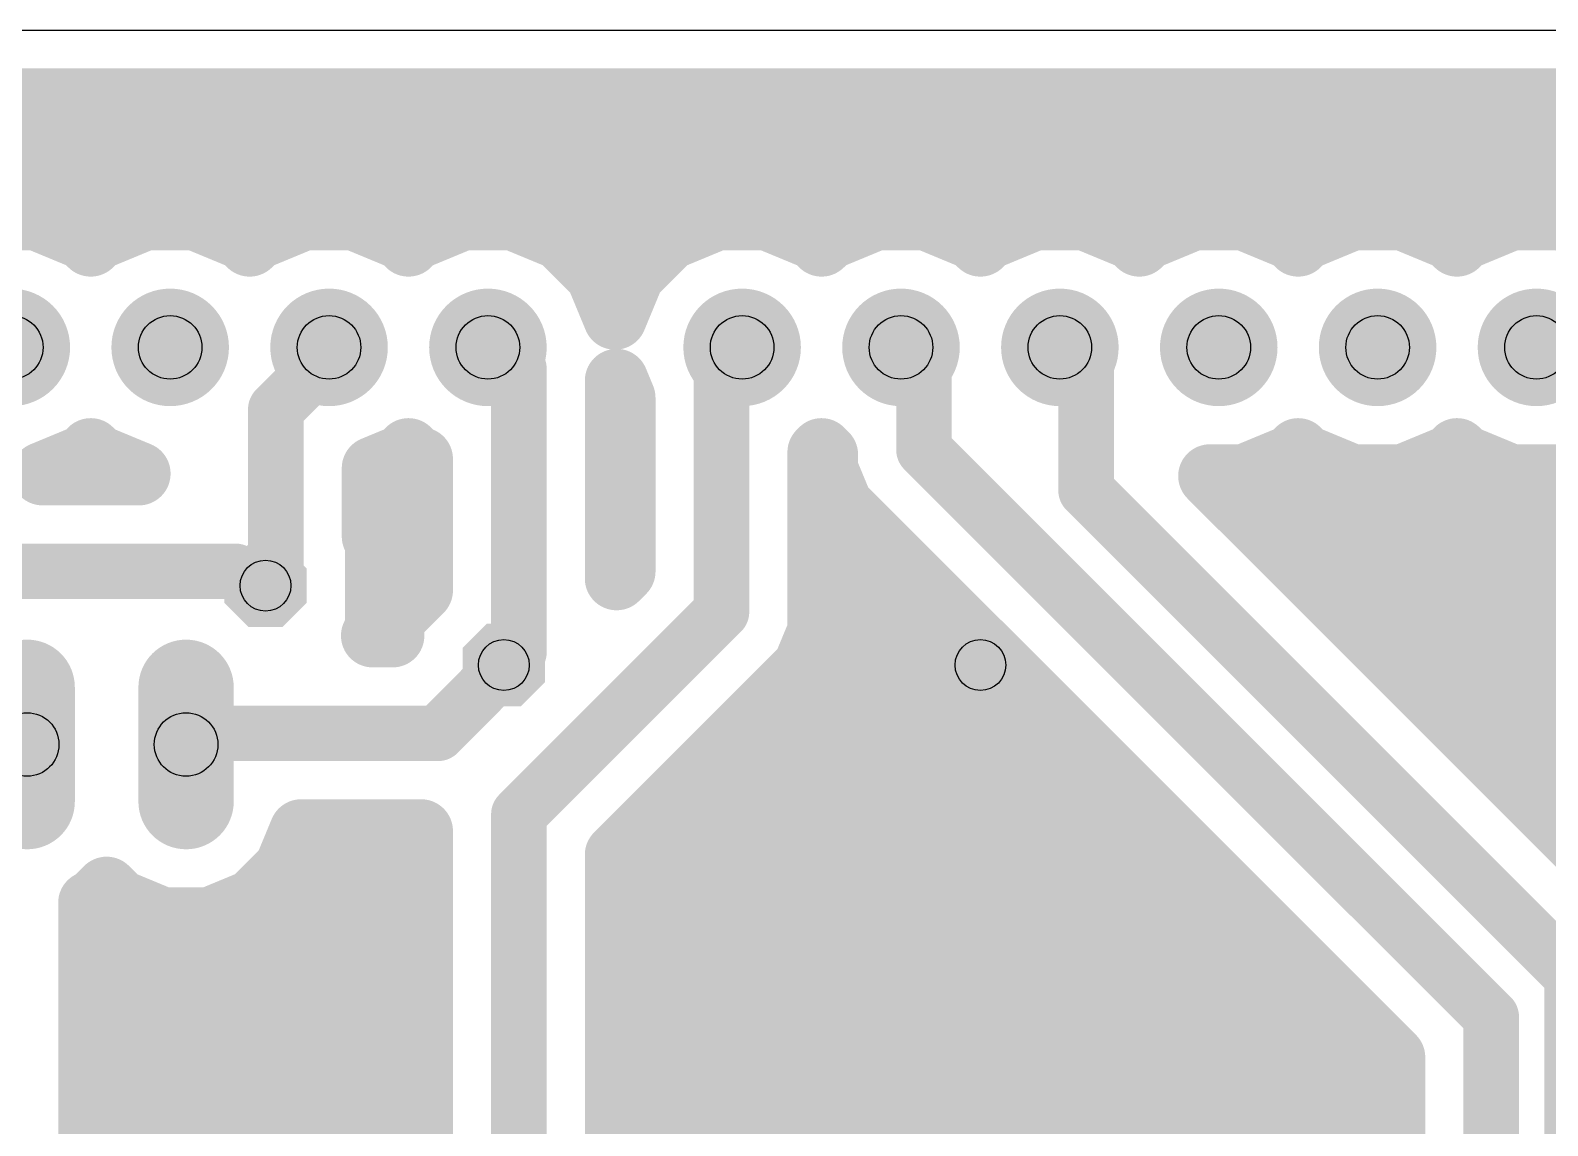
# Model space of a CAD drawing. Extents: x 0 to 108, y 0 to 85.
# Drawn here: x 36.88 to 61.14, y 67.56 to 85.08 of the extents above; entities that cross this region are included whole.
import ezdxf

# ---------------------------------------------------------------- set-up
doc = ezdxf.new("R2010")
doc.units = 0
for name, color, linetype in [('16', 174, 'CONTINUOUS'), ('17', 94, 'CONTINUOUS'), ('20', 178, 'CONTINUOUS'), ('44', 250, 'CONTINUOUS')]:
    doc.layers.add(name, color=color, linetype=linetype)

# ---------------------------------------------------------------- blocks, each defined once
blk = doc.blocks.new('ROUNDP')
at = {"const_width": 0.5}
blk.add_lwpolyline([(0, -0.25, 1), (0, 0.25, 1), (0, -0.25)], format="xyb", dxfattribs=at)
blk = doc.blocks.new('OCTAGONP')
at = {"const_width": 0.5}
blk.add_lwpolyline([(-0.25, -0.1036), (-0.25, 0.1036), (-0.1036, 0.25), (0.1036, 0.25), (0.25, 0.1036), (0.25, -0.1036), (0.1036, -0.25), (-0.1036, -0.25), (-0.25, -0.1036), (-0.25, 0.1036)], dxfattribs=at)
blk = doc.blocks.new('LONGP120')
at = {"const_width": 1}
blk.add_lwpolyline([(-0.6, 0), (0.6, 0)], dxfattribs=at)
at = {"const_width": 0.5}
for points in [[(-0.6, 0.25, 1), (-0.6, -0.25)], [(0.6, -0.25, 1), (0.6, 0.25)]]:
    blk.add_lwpolyline(points, format="xyb", dxfattribs=at)

msp = doc.modelspace()

# ---------------------------------------------------------------- linework, layer by layer
at = {"layer": '16'}
for points, const_width in [([(1.1176, 83.9624), (106.5024, 83.9624)], 1.016), ([(1.1176, 83.312), (106.5024, 83.312)], 1.016), ([(19.2557, 82.296), (91.2343, 82.296)], 1.016), ([(66.7131, 82.2579), (31.0896, 82.2579)], 0.889), ([(36.9852, 82.0674), (36.1668, 82.0674)], 1.016), ([(37.7414, 81.7542), (36.9852, 82.0674)], 1.016), ([(38.7068, 82.0674), (37.9506, 81.7542)], 1.016), ([(39.5252, 82.0674), (38.7068, 82.0674)], 1.016), ([(40.2814, 81.7542), (39.5252, 82.0674)], 1.016), ([(41.2468, 82.0674), (40.4906, 81.7542)], 1.016), ([(42.0652, 82.0674), (41.2468, 82.0674)], 1.016), ([(42.8214, 81.7542), (42.0652, 82.0674)], 1.016), ([(43.7868, 82.0674), (43.0306, 81.7542)], 1.016), ([(44.6052, 82.0674), (43.7868, 82.0674)], 1.016), ([(45.3614, 81.7542), (44.6052, 82.0674)], 1.016), ([(47.8508, 82.0674), (47.0946, 81.7542)], 1.016), ([(48.6692, 82.0674), (47.8508, 82.0674)], 1.016), ([(49.4254, 81.7542), (48.6692, 82.0674)], 1.016), ([(50.3908, 82.0674), (49.6346, 81.7542)], 1.016), ([(51.2092, 82.0674), (50.3908, 82.0674)], 1.016), ([(51.9654, 81.7542), (51.2092, 82.0674)], 1.016), ([(52.9308, 82.0674), (52.1746, 81.7542)], 1.016), ([(53.7492, 82.0674), (52.9308, 82.0674)], 1.016), ([(54.5054, 81.7542), (53.7492, 82.0674)], 1.016), ([(55.4708, 82.0674), (54.7146, 81.7542)], 1.016), ([(56.2892, 82.0674), (55.4708, 82.0674)], 1.016), ([(57.0454, 81.7542), (56.2892, 82.0674)], 1.016), ([(58.0108, 82.0674), (57.2546, 81.7542)], 1.016), ([(58.8292, 82.0674), (58.0108, 82.0674)], 1.016), ([(59.5854, 81.7542), (58.8292, 82.0674)], 1.016), ([(60.5508, 82.0674), (59.7946, 81.7542)], 1.016), ([(61.3692, 82.0674), (60.5508, 82.0674)], 1.016), ([(62.1254, 81.7542), (61.3692, 82.0674)], 1.016), ([(37.846, 81.6496), (37.7414, 81.7542)], 1.016), ([(37.9506, 81.7542), (37.846, 81.6496)], 1.016), ([(40.386, 81.6496), (40.2814, 81.7542)], 1.016), ([(40.4906, 81.7542), (40.386, 81.6496)], 1.016), ([(42.926, 81.6496), (42.8214, 81.7542)], 1.016), ([(43.0306, 81.7542), (42.926, 81.6496)], 1.016), ([(45.9402, 81.1754), (45.3614, 81.7542)], 1.016), ([(47.0946, 81.7542), (46.5158, 81.1754)], 1.016), ([(49.53, 81.6496), (49.4254, 81.7542)], 1.016), ([(49.6346, 81.7542), (49.53, 81.6496)], 1.016), ([(52.07, 81.6496), (51.9654, 81.7542)], 1.016), ([(52.1746, 81.7542), (52.07, 81.6496)], 1.016), ([(54.61, 81.6496), (54.5054, 81.7542)], 1.016), ([(54.7146, 81.7542), (54.61, 81.6496)], 1.016), ([(57.15, 81.6496), (57.0454, 81.7542)], 1.016), ([(57.2546, 81.7542), (57.15, 81.6496)], 1.016), ([(59.69, 81.6496), (59.5854, 81.7542)], 1.016), ([(59.7946, 81.7542), (59.69, 81.6496)], 1.016), ([(45.8356, 81.28), (46.6204, 81.28)], 1.016), ([(46.228, 80.4806), (45.9402, 81.1754)], 1.016), ([(46.5158, 81.1754), (46.228, 80.4806)], 1.016), ([(41.4528, 79.6671), (41.656, 80.01)], 0.889), ([(44.6913, 79.6671), (44.196, 80.01)], 0.889), ([(47.9298, 79.6671), (48.26, 80.01)], 0.889), ([(51.1683, 79.6671), (50.8, 80.01)], 0.889), ([(53.7591, 79.6671), (53.34, 80.01)], 0.889), ([(41.4528, 79.6671), (40.8051, 79.0194)], 0.889), ([(44.6913, 79.6671), (44.6913, 75.1332)], 0.889), ([(47.9298, 79.6671), (47.9298, 75.7809)], 0.889), ([(51.1683, 79.6671), (51.1683, 78.3717)], 0.889), ([(53.7591, 77.724), (53.7591, 79.6671)], 0.889), ([(46.2534, 76.3136), (46.2534, 79.4781)], 1.016), ([(46.2534, 79.4781), (46.3677, 79.2022)], 1.016), ([(46.2534, 79.248), (46.3487, 79.248)], 1.016), ([(46.3677, 79.2022), (46.3677, 76.4279)], 1.016), ([(40.8051, 79.0194), (40.8051, 76.4286)], 0.889), ([(37.7414, 78.2658), (37.846, 78.3704)], 1.016), ([(37.846, 78.3704), (37.9506, 78.2658)], 1.016), ([(42.8214, 78.2658), (42.926, 78.3704)], 1.016), ([(42.926, 78.3704), (43.0306, 78.2658)], 1.016), ([(49.4919, 78.3323), (49.53, 78.3704)], 1.016), ([(49.4919, 75.4702), (49.4919, 78.3323)], 1.016), ([(49.53, 78.3704), (49.6062, 78.2942)], 1.016), ([(57.0454, 78.2658), (57.15, 78.3704)], 1.016), ([(57.15, 78.3704), (57.2546, 78.2658)], 1.016), ([(59.5854, 78.2658), (59.69, 78.3704)], 1.016), ([(59.69, 78.3704), (59.7946, 78.2658)], 1.016), ([(37.0772, 77.9907), (37.7414, 78.2658)], 1.016), ([(37.6598, 78.232), (38.0322, 78.232)], 1.016), ([(37.9506, 78.2658), (38.6148, 77.9907)], 1.016), ([(42.3672, 78.0777), (42.8214, 78.2658)], 1.016), ([(42.7398, 78.232), (43.1122, 78.232)], 1.016), ([(43.0306, 78.2658), (43.1292, 78.225)], 1.016), ([(43.1292, 78.225), (43.1292, 76.1237)], 1.016), ([(46.2534, 78.232), (46.3677, 78.232)], 1.016), ([(49.4919, 78.232), (49.6062, 78.232)], 1.016), ([(49.6062, 78.2942), (49.6062, 78.061)], 1.016), ([(51.1683, 78.3717), (60.2361, 69.3039)], 0.889), ([(56.2892, 77.9526), (57.0454, 78.2658)], 1.016), ([(56.9638, 78.232), (57.3362, 78.232)], 1.016), ([(57.2546, 78.2658), (58.0108, 77.9526)], 1.016), ([(58.8292, 77.9526), (59.5854, 78.2658)], 1.016), ([(59.5038, 78.232), (59.8762, 78.232)], 1.016), ([(59.7946, 78.2658), (60.5508, 77.9526)], 1.016), ([(61.3692, 77.9526), (62.1254, 78.2658)], 1.016), ([(38.6148, 77.9907), (37.0772, 77.9907)], 1.016), ([(42.3672, 76.9873), (42.3672, 78.0777)], 1.016), ([(49.6062, 78.061), (49.844, 77.4868)], 1.016), ([(62.4164, 71.2759), (55.7396, 77.9526)], 1.016), ([(55.7396, 77.9526), (56.2892, 77.9526)], 1.016), ([(58.0108, 77.9526), (58.8292, 77.9526)], 1.016), ([(60.5508, 77.9526), (61.3692, 77.9526)], 1.016), ([(61.5315, 69.9516), (53.7591, 77.724)], 0.889), ([(49.844, 77.4868), (50.2834, 77.0474)], 1.016), ([(42.3672, 77.216), (43.1292, 77.216)], 1.016), ([(46.2534, 77.216), (46.3677, 77.216)], 1.016), ([(49.4919, 77.216), (50.1149, 77.216)], 1.016), ([(56.4762, 77.216), (71.7684, 77.216)], 1.016), ([(42.418, 76.9365), (42.3672, 76.9873)], 1.016), ([(42.418, 75.4635), (42.418, 76.9365)], 1.016), ([(50.2834, 77.0474), (58.674, 68.6569)], 1.016), ([(46.3677, 76.4279), (46.2534, 76.3136)], 1.016), ([(40.1574, 76.4286), (36.2712, 76.4286)], 0.889), ([(40.1574, 76.4286), (40.64, 76.2)], 0.889), ([(40.8051, 76.4286), (40.64, 76.2)], 0.889), ([(42.418, 76.2), (43.1292, 76.2)], 1.016), ([(49.4919, 76.2), (51.1309, 76.2)], 1.016), ([(57.4922, 76.2), (70.7524, 76.2)], 1.016), ([(43.1292, 76.1237), (42.672, 75.6665)], 1.016), ([(42.672, 75.6665), (42.672, 75.3999)], 1.016), ([(47.9298, 75.7809), (44.6913, 72.5424)], 0.889), ([(42.3544, 75.3999), (42.418, 75.4635)], 1.016), ([(49.2541, 74.896), (49.4919, 75.4702)], 1.016), ([(42.672, 75.3999), (42.3544, 75.3999)], 1.016), ([(49.3734, 75.184), (52.1469, 75.184)], 1.016), ([(58.5082, 75.184), (70.3326, 75.184)], 1.016), ([(44.6913, 75.1332), (44.45, 74.93)], 0.889), ([(44.0436, 74.4855), (44.45, 74.93)], 0.889), ([(48.8147, 74.4566), (49.2541, 74.896)], 1.016), ([(52.4637, 74.4855), (52.07, 74.93)], 0.889), ([(46.2534, 71.8954), (48.8147, 74.4566)], 1.016), ([(44.0436, 74.4855), (43.3959, 73.8378)], 0.889), ([(52.4637, 66.7131), (52.4637, 74.4855)], 0.889), ([(48.526, 74.168), (53.1629, 74.168)], 1.016), ([(59.5242, 74.168), (70.3326, 74.168)], 1.016), ([(39.5097, 73.8378), (39.37, 73.66)], 0.889), ([(43.3959, 73.8378), (39.5097, 73.8378)], 0.889), ([(36.2712, 73.1901), (36.83, 73.66)], 0.889), ([(47.51, 73.152), (54.1789, 73.152)], 1.016), ([(60.5402, 73.152), (70.3326, 73.152)], 1.016), ([(40.9634, 71.6809), (41.2098, 72.2757)], 1.016), ([(41.2098, 72.2757), (43.1292, 72.2757)], 1.016), ([(43.1292, 72.2757), (43.1292, 66.3588)], 1.016), ([(44.6913, 72.5424), (44.6913, 64.77)], 0.889), ([(41.152, 72.136), (43.1292, 72.136)], 1.016), ([(46.494, 72.136), (55.1949, 72.136)], 1.016), ([(61.5562, 72.136), (70.3326, 72.136)], 1.016), ([(46.2534, 65.7925), (46.2534, 71.8954)], 1.016), ([(40.4347, 71.1522), (40.9634, 71.6809)], 1.016), ([(37.8947, 71.1522), (38.1, 71.3574)], 1.016), ([(38.1, 71.3574), (38.3053, 71.1522)], 1.016), ([(37.8333, 71.1267), (37.8947, 71.1522)], 1.016), ([(37.8333, 66.4024), (37.8333, 71.1267)], 1.016), ([(37.8333, 71.12), (38.3829, 71.12)], 1.016), ([(38.3053, 71.1522), (38.9961, 70.866)], 1.016), ([(39.7439, 70.866), (40.4347, 71.1522)], 1.016), ([(40.3571, 71.12), (43.1292, 71.12)], 1.016), ([(46.2534, 71.12), (56.2109, 71.12)], 1.016), ([(38.9961, 70.866), (39.7439, 70.866)], 1.016), ([(37.8333, 70.104), (43.1292, 70.104)], 1.016), ([(46.2534, 70.104), (57.2269, 70.104)], 1.016), ([(61.5315, 62.1792), (61.5315, 69.9516)], 0.889), ([(60.2361, 69.3039), (60.2361, 62.8269)], 0.889), ([(37.8333, 69.088), (43.1292, 69.088)], 1.016), ([(46.2534, 69.088), (58.2429, 69.088)], 1.016), ([(58.674, 68.6569), (58.674, 66.1556)], 1.016), ([(37.8333, 68.072), (43.1292, 68.072)], 1.016), ([(46.2534, 68.072), (58.674, 68.072)], 1.016), ([(37.8333, 67.056), (43.1292, 67.056)], 1.016), ([(46.2534, 67.056), (58.674, 67.056)], 1.016)]:
    msp.add_lwpolyline(points, dxfattribs=dict(at, const_width=const_width))
for points, const_width in [([(37.0824, 82.3021, 1), (36.888, 81.8327)], 0.508), ([(36.9852, 81.8134, 1), (36.9852, 82.3214)], 0.508), ([(38.7068, 82.3214, 1), (38.7068, 81.8134)], 0.508), ([(38.804, 81.8327, 1), (38.6096, 82.3021)], 0.508), ([(39.6224, 82.3021, 1), (39.428, 81.8327)], 0.508), ([(39.5252, 81.8134, 1), (39.5252, 82.3214)], 0.508), ([(41.2468, 82.3214, 1), (41.2468, 81.8134)], 0.508), ([(41.344, 81.8327, 1), (41.1496, 82.3021)], 0.508), ([(42.1624, 82.3021, 1), (41.968, 81.8327)], 0.508), ([(42.0652, 81.8134, 1), (42.0652, 82.3214)], 0.508), ([(43.7868, 82.3214, 1), (43.7868, 81.8134)], 0.508), ([(43.884, 81.8327, 1), (43.6896, 82.3021)], 0.508), ([(44.7024, 82.3021, 1), (44.508, 81.8327)], 0.508), ([(44.6052, 81.8134, 1), (44.6052, 82.3214)], 0.508), ([(47.8508, 82.3214, 1), (47.8508, 81.8134)], 0.508), ([(47.948, 81.8327, 1), (47.7536, 82.3021)], 0.508), ([(48.7664, 82.3021, 1), (48.572, 81.8327)], 0.508), ([(48.6692, 81.8134, 1), (48.6692, 82.3214)], 0.508), ([(50.3908, 82.3214, 1), (50.3908, 81.8134)], 0.508), ([(50.488, 81.8327, 1), (50.2936, 82.3021)], 0.508), ([(51.3064, 82.3021, 1), (51.112, 81.8327)], 0.508), ([(51.2092, 81.8134, 1), (51.2092, 82.3214)], 0.508), ([(52.9308, 82.3214, 1), (52.9308, 81.8134)], 0.508), ([(53.028, 81.8327, 1), (52.8336, 82.3021)], 0.508), ([(53.8464, 82.3021, 1), (53.652, 81.8327)], 0.508), ([(53.7492, 81.8134, 1), (53.7492, 82.3214)], 0.508), ([(55.4708, 82.3214, 1), (55.4708, 81.8134)], 0.508), ([(55.568, 81.8327, 1), (55.3736, 82.3021)], 0.508), ([(56.3864, 82.3021, 1), (56.192, 81.8327)], 0.508), ([(56.2892, 81.8134, 1), (56.2892, 82.3214)], 0.508), ([(58.0108, 82.3214, 1), (58.0108, 81.8134)], 0.508), ([(58.108, 81.8327, 1), (57.9136, 82.3021)], 0.508), ([(58.9264, 82.3021, 1), (58.732, 81.8327)], 0.508), ([(58.8292, 81.8134, 1), (58.8292, 82.3214)], 0.508), ([(60.5508, 82.3214, 1), (60.5508, 81.8134)], 0.508), ([(60.648, 81.8327, 1), (60.4536, 82.3021)], 0.508), ([(61.4664, 82.3021, 1), (61.272, 81.8327)], 0.508), ([(61.3692, 81.8134, 1), (61.3692, 82.3214)], 0.508), ([(37.921, 81.9338, 1), (37.5618, 81.5746)], 0.508), ([(37.6442, 81.5195, 1), (37.8386, 81.9888)], 0.508), ([(37.8534, 81.9888, 1), (38.0478, 81.5195)], 0.508), ([(38.1302, 81.5746, 1), (37.771, 81.9338)], 0.508), ([(40.461, 81.9338, 1), (40.1018, 81.5746)], 0.508), ([(40.1842, 81.5195, 1), (40.3786, 81.9888)], 0.508), ([(40.3934, 81.9888, 1), (40.5878, 81.5195)], 0.508), ([(40.6702, 81.5746, 1), (40.311, 81.9338)], 0.508), ([(43.001, 81.9338, 1), (42.6418, 81.5746)], 0.508), ([(42.7242, 81.5195, 1), (42.9186, 81.9888)], 0.508), ([(42.9334, 81.9888, 1), (43.1278, 81.5195)], 0.508), ([(43.2102, 81.5746, 1), (42.851, 81.9338)], 0.508), ([(45.541, 81.9338, 1), (45.1818, 81.5746)], 0.508), ([(45.2642, 81.5195, 1), (45.4586, 81.9888)], 0.508), ([(46.9974, 81.9888, 1), (47.1918, 81.5195)], 0.508), ([(47.2742, 81.5746, 1), (46.915, 81.9338)], 0.508), ([(49.605, 81.9338, 1), (49.2458, 81.5746)], 0.508), ([(49.3282, 81.5195, 1), (49.5226, 81.9888)], 0.508), ([(49.5374, 81.9888, 1), (49.7318, 81.5195)], 0.508), ([(49.8142, 81.5746, 1), (49.455, 81.9338)], 0.508), ([(52.145, 81.9338, 1), (51.7858, 81.5746)], 0.508), ([(51.8682, 81.5195, 1), (52.0626, 81.9888)], 0.508), ([(52.0774, 81.9888, 1), (52.2718, 81.5195)], 0.508), ([(52.3542, 81.5746, 1), (51.995, 81.9338)], 0.508), ([(54.685, 81.9338, 1), (54.3258, 81.5746)], 0.508), ([(54.4082, 81.5195, 1), (54.6026, 81.9888)], 0.508), ([(54.6174, 81.9888, 1), (54.8118, 81.5195)], 0.508), ([(54.8942, 81.5746, 1), (54.535, 81.9338)], 0.508), ([(57.225, 81.9338, 1), (56.8658, 81.5746)], 0.508), ([(56.9482, 81.5195, 1), (57.1426, 81.9888)], 0.508), ([(57.1574, 81.9888, 1), (57.3518, 81.5195)], 0.508), ([(57.4342, 81.5746, 1), (57.075, 81.9338)], 0.508), ([(59.765, 81.9338, 1), (59.4058, 81.5746)], 0.508), ([(59.4882, 81.5195, 1), (59.6826, 81.9888)], 0.508), ([(59.6974, 81.9888, 1), (59.8918, 81.5195)], 0.508), ([(59.9742, 81.5746, 1), (59.615, 81.9338)], 0.508), ([(37.6664, 81.8292, 1), (38.0256, 81.47)], 0.508), ([(37.6664, 81.47, 1), (38.0256, 81.8292)], 0.508), ([(40.2064, 81.8292, 1), (40.5656, 81.47)], 0.508), ([(40.2064, 81.47, 1), (40.5656, 81.8292)], 0.508), ([(42.7464, 81.8292, 1), (43.1056, 81.47)], 0.508), ([(42.7464, 81.47, 1), (43.1056, 81.8292)], 0.508), ([(49.3504, 81.8292, 1), (49.7096, 81.47)], 0.508), ([(49.3504, 81.47, 1), (49.7096, 81.8292)], 0.508), ([(51.8904, 81.8292, 1), (52.2496, 81.47)], 0.508), ([(51.8904, 81.47, 1), (52.2496, 81.8292)], 0.508), ([(54.4304, 81.8292, 1), (54.7896, 81.47)], 0.508), ([(54.4304, 81.47, 1), (54.7896, 81.8292)], 0.508), ([(56.9704, 81.8292, 1), (57.3296, 81.47)], 0.508), ([(56.9704, 81.47, 1), (57.3296, 81.8292)], 0.508), ([(59.5104, 81.8292, 1), (59.8696, 81.47)], 0.508), ([(59.5104, 81.47, 1), (59.8696, 81.8292)], 0.508), ([(45.8356, 81.534, 1), (45.8356, 81.026)], 0.508), ([(46.6204, 81.026, 1), (46.6204, 81.534)], 0.508), ([(46.1748, 81.2726, 1), (45.7055, 81.0782)], 0.508), ([(45.7606, 80.9958, 1), (46.1198, 81.355)], 0.508), ([(46.3362, 81.355, 1), (46.6954, 80.9958)], 0.508), ([(46.7505, 81.0782, 1), (46.2812, 81.2726)], 0.508), ([(45.9933, 80.5778, 1), (46.4627, 80.3834)], 0.508), ([(45.9933, 80.3834, 1), (46.4627, 80.5778)], 0.508), ([(41.8472, 79.8967, 1), (41.4648, 80.1233)], 0.4445), ([(44.3225, 80.1927, 1), (44.0695, 79.8273)], 0.4445), ([(48.4201, 79.8558, 1), (48.0999, 80.1642)], 0.4445), ([(50.9514, 80.1727, 1), (50.6486, 79.8473)], 0.4445), ([(53.4807, 80.182, 1), (53.1993, 79.838)], 0.4445), ([(41.61, 79.5099, 1), (41.2956, 79.8243)], 0.4445), ([(44.9136, 79.6671, 1), (44.4691, 79.6671)], 0.4445), ([(44.5648, 79.4844, 1), (44.8178, 79.8498)], 0.4445), ([(48.1521, 79.6671, 1), (47.7075, 79.6671)], 0.4445), ([(51.3906, 79.6671, 1), (50.946, 79.6671)], 0.4445), ([(51.0169, 79.5044, 1), (51.3197, 79.8298)], 0.4445), ([(53.9814, 79.6671, 1), (53.5369, 79.6671)], 0.4445), ([(53.6184, 79.4951, 1), (53.8998, 79.8391)], 0.4445), ([(41.2616, 79.7804, 1), (41.644, 79.5538)], 0.4445), ([(46.5074, 79.4781, 1), (45.9994, 79.4781)], 0.508), ([(46.4881, 79.5753, 1), (46.0187, 79.3809)], 0.508), ([(47.7697, 79.8213, 1), (48.0899, 79.5129)], 0.4445), ([(46.2534, 79.502, 1), (46.2534, 78.994)], 0.508), ([(46.6217, 79.2022, 1), (46.1137, 79.2022)], 0.508), ([(46.3487, 78.994, 1), (46.3487, 79.502)], 0.508), ([(40.6479, 79.1766, 1), (40.9623, 78.8622)], 0.4445), ([(41.0274, 79.0194, 1), (40.5829, 79.0194)], 0.4445), ([(46.133, 79.105, 1), (46.6024, 79.2994)], 0.508), ([(38.0256, 78.55, 1), (37.6664, 78.1908)], 0.508), ([(38.0256, 78.1908, 1), (37.6664, 78.55)], 0.508), ([(43.1056, 78.55, 1), (42.7464, 78.1908)], 0.508), ([(43.1056, 78.1908, 1), (42.7464, 78.55)], 0.508), ([(49.7459, 78.3323, 1), (49.2379, 78.3323)], 0.508), ([(49.7096, 78.55, 1), (49.3504, 78.1908)], 0.508), ([(49.7096, 78.1908, 1), (49.3504, 78.55)], 0.508), ([(57.3296, 78.55, 1), (56.9704, 78.1908)], 0.508), ([(57.3296, 78.1908, 1), (56.9704, 78.55)], 0.508), ([(59.8696, 78.55, 1), (59.5104, 78.1908)], 0.508), ([(59.8696, 78.1908, 1), (59.5104, 78.55)], 0.508), ([(37.6598, 78.486, 1), (37.6598, 77.978)], 0.508), ([(37.5618, 78.4454, 1), (37.921, 78.0862)], 0.508), ([(37.8386, 78.0312, 1), (37.6442, 78.5005)], 0.508), ([(38.0478, 78.5005, 1), (37.8534, 78.0312)], 0.508), ([(37.771, 78.0862, 1), (38.1302, 78.4454)], 0.508), ([(38.0322, 77.978, 1), (38.0322, 78.486)], 0.508), ([(42.7398, 78.486, 1), (42.7398, 77.978)], 0.508), ([(42.6418, 78.4454, 1), (43.001, 78.0862)], 0.508), ([(42.9186, 78.0312, 1), (42.7242, 78.5005)], 0.508), ([(43.1278, 78.5005, 1), (42.9334, 78.0312)], 0.508), ([(42.851, 78.0862, 1), (43.2102, 78.4454)], 0.508), ([(43.3832, 78.225, 1), (42.8752, 78.225)], 0.508), ([(43.032, 77.9903, 1), (43.2264, 78.4596)], 0.508), ([(43.1122, 77.978, 1), (43.1122, 78.486)], 0.508), ([(46.2534, 78.486, 1), (46.2534, 77.978)], 0.508), ([(46.3677, 77.978, 1), (46.3677, 78.486)], 0.508), ([(49.3123, 78.5119, 1), (49.6715, 78.1527)], 0.508), ([(49.4919, 78.486, 1), (49.4919, 77.978)], 0.508), ([(49.8602, 78.2942, 1), (49.3522, 78.2942)], 0.508), ([(49.4266, 78.1146, 1), (49.7858, 78.4738)], 0.508), ([(49.6062, 77.978, 1), (49.6062, 78.486)], 0.508), ([(51.3255, 78.5289, 1), (51.0111, 78.2145)], 0.4445), ([(56.9638, 78.486, 1), (56.9638, 77.978)], 0.508), ([(56.8658, 78.4454, 1), (57.225, 78.0862)], 0.508), ([(57.1426, 78.0312, 1), (56.9482, 78.5005)], 0.508), ([(57.3518, 78.5005, 1), (57.1574, 78.0312)], 0.508), ([(57.075, 78.0862, 1), (57.4342, 78.4454)], 0.508), ([(57.3362, 77.978, 1), (57.3362, 78.486)], 0.508), ([(59.5038, 78.486, 1), (59.5038, 77.978)], 0.508), ([(59.4058, 78.4454, 1), (59.765, 78.0862)], 0.508), ([(59.6826, 78.0312, 1), (59.4882, 78.5005)], 0.508), ([(59.8918, 78.5005, 1), (59.6974, 78.0312)], 0.508), ([(59.615, 78.0862, 1), (59.9742, 78.4454)], 0.508), ([(59.8762, 77.978, 1), (59.8762, 78.486)], 0.508), ([(37.0772, 78.2447, 1), (37.0772, 77.7367)], 0.508), ([(36.98, 78.2254, 1), (37.1744, 77.756)], 0.508), ([(38.5176, 77.756, 1), (38.712, 78.2254)], 0.508), ([(38.6148, 77.7367, 1), (38.6148, 78.2447)], 0.508), ([(42.6212, 78.0777, 1), (42.1132, 78.0777)], 0.508), ([(42.27, 78.3123, 1), (42.4644, 77.843)], 0.508), ([(49.8409, 78.1582, 1), (49.3715, 77.9638)], 0.508), ([(50.946, 78.3717, 1), (51.3906, 78.3717)], 0.4445), ([(55.9192, 78.1322, 1), (55.56, 77.773)], 0.508), ([(55.7396, 78.2066, 1), (55.7396, 77.6986)], 0.508), ([(56.192, 78.1873, 1), (56.3864, 77.7179)], 0.508), ([(56.2892, 77.6986, 1), (56.2892, 78.2066)], 0.508), ([(58.0108, 78.2066, 1), (58.0108, 77.6986)], 0.508), ([(57.9136, 77.7179, 1), (58.108, 78.1873)], 0.508), ([(58.732, 78.1873, 1), (58.9264, 77.7179)], 0.508), ([(58.8292, 77.6986, 1), (58.8292, 78.2066)], 0.508), ([(60.5508, 78.2066, 1), (60.5508, 77.6986)], 0.508), ([(60.4536, 77.7179, 1), (60.648, 78.1873)], 0.508), ([(61.272, 78.1873, 1), (61.4664, 77.7179)], 0.508), ([(61.3692, 77.6986, 1), (61.3692, 78.2066)], 0.508), ([(49.3522, 78.061, 1), (49.8602, 78.061)], 0.508), ([(53.9163, 77.8812, 1), (53.6019, 77.5668)], 0.4445), ([(50.0236, 77.6664, 1), (49.6644, 77.3072)], 0.508), ([(53.5369, 77.724, 1), (53.9814, 77.724)], 0.4445), ([(42.3672, 77.47, 1), (42.3672, 76.962)], 0.508), ([(43.1292, 76.962, 1), (43.1292, 77.47)], 0.508), ([(46.2534, 77.47, 1), (46.2534, 76.962)], 0.508), ([(46.3677, 76.962, 1), (46.3677, 77.47)], 0.508), ([(49.4919, 77.47, 1), (49.4919, 76.962)], 0.508), ([(49.6094, 77.3896, 1), (50.0787, 77.584)], 0.508), ([(50.1149, 76.962, 1), (50.1149, 77.47)], 0.508), ([(56.4762, 77.47, 1), (56.4762, 76.962)], 0.508), ([(42.5468, 77.1669, 1), (42.1876, 76.8077)], 0.508), ([(42.672, 76.9365, 1), (42.164, 76.9365)], 0.508), ([(50.463, 77.227, 1), (50.1038, 76.8678)], 0.508), ([(50.1038, 76.8678, 1), (50.463, 77.227)], 0.508), ([(42.1132, 76.9873, 1), (42.6212, 76.9873)], 0.508), ([(42.2384, 76.7569, 1), (42.5976, 77.1161)], 0.508), ([(46.5473, 76.2483, 1), (46.1881, 76.6075)], 0.508), ([(40.2525, 76.6295, 1), (40.0623, 76.2277)], 0.4445), ([(40.1574, 76.2064, 1), (40.1574, 76.6509)], 0.4445), ([(40.9853, 76.2985, 1), (40.6249, 76.5587)], 0.4445), ([(42.418, 76.454, 1), (42.418, 75.946)], 0.508), ([(43.1292, 75.946, 1), (43.1292, 76.454)], 0.508), ([(46.0738, 76.4932, 1), (46.433, 76.134)], 0.508), ([(46.1137, 76.4279, 1), (46.6217, 76.4279)], 0.508), ([(49.4919, 76.454, 1), (49.4919, 75.946)], 0.508), ([(51.1309, 75.946, 1), (51.1309, 76.454)], 0.508), ([(57.4922, 76.454, 1), (57.4922, 75.946)], 0.508), ([(40.4598, 76.3301, 1), (40.8202, 76.0699)], 0.4445), ([(40.5449, 75.9991, 1), (40.7351, 76.4009)], 0.4445), ([(40.5829, 76.4286, 1), (41.0274, 76.4286)], 0.4445), ([(43.3088, 75.9441, 1), (42.9496, 76.3033)], 0.508), ([(45.9994, 76.3136, 1), (46.5074, 76.3136)], 0.508), ([(42.926, 75.6665, 1), (42.418, 75.6665)], 0.508), ([(42.8752, 76.1237, 1), (43.3832, 76.1237)], 0.508), ([(48.087, 75.6237, 1), (47.7726, 75.9381)], 0.4445), ([(42.5976, 75.2839, 1), (42.2384, 75.6431)], 0.508), ([(42.4924, 75.8461, 1), (42.8516, 75.4869)], 0.508), ([(47.7075, 75.7809, 1), (48.1521, 75.7809)], 0.4445), ([(49.7266, 75.373, 1), (49.2572, 75.5674)], 0.508), ([(42.3544, 75.6539, 1), (42.3544, 75.1459)], 0.508), ([(42.1748, 75.5795, 1), (42.534, 75.2203)], 0.508), ([(42.164, 75.4635, 1), (42.672, 75.4635)], 0.508), ([(42.672, 75.1459, 1), (42.672, 75.6539)], 0.508), ([(49.3734, 75.438, 1), (49.3734, 74.93)], 0.508), ([(49.2379, 75.4702, 1), (49.7459, 75.4702)], 0.508), ([(52.1469, 74.93, 1), (52.1469, 75.438)], 0.508), ([(58.5082, 75.438, 1), (58.5082, 74.93)], 0.508), ([(42.418, 75.3999, 1), (42.926, 75.3999)], 0.508), ([(44.8345, 74.9632, 1), (44.5481, 75.3032)], 0.4445), ([(44.3068, 75.1, 1), (44.5932, 74.76)], 0.4445), ([(44.614, 74.78, 1), (44.286, 75.08)], 0.4445), ([(44.4691, 75.1332, 1), (44.9136, 75.1332)], 0.4445), ([(49.0194, 74.9932, 1), (49.4887, 74.7988)], 0.508), ([(49.4337, 74.7164, 1), (49.0745, 75.0756)], 0.508), ([(52.2364, 75.0774, 1), (51.9036, 74.7826)], 0.4445), ([(48.9943, 74.277, 1), (48.6351, 74.6362)], 0.508), ([(43.8796, 74.6355, 1), (44.2076, 74.3355)], 0.4445), ([(44.2008, 74.3283, 1), (43.8864, 74.6427)], 0.4445), ([(48.6351, 74.6362, 1), (48.9943, 74.277)], 0.508), ([(52.686, 74.4855, 1), (52.2415, 74.4855)], 0.4445), ([(52.2973, 74.3381, 1), (52.6301, 74.6329)], 0.4445), ([(48.526, 74.422, 1), (48.526, 73.914)], 0.508), ([(53.1629, 73.914, 1), (53.1629, 74.422)], 0.508), ([(59.5242, 74.422, 1), (59.5242, 73.914)], 0.508), ([(39.5097, 74.0601, 1), (39.5097, 73.6155)], 0.4445), ([(39.6845, 73.7005, 1), (39.3349, 73.9751)], 0.4445), ([(43.3959, 73.6155, 1), (43.3959, 74.0601)], 0.4445), ([(36.973, 73.4899, 1), (36.687, 73.8301)], 0.4445), ([(39.1952, 73.7973, 1), (39.5448, 73.5227)], 0.4445), ([(43.2387, 73.995, 1), (43.5531, 73.6806)], 0.4445), ([(47.51, 73.406, 1), (47.51, 72.898)], 0.508), ([(54.1789, 72.898, 1), (54.1789, 73.406)], 0.508), ([(60.5402, 73.406, 1), (60.5402, 72.898)], 0.508), ([(41.2098, 72.5297, 1), (41.2098, 72.0217)], 0.508), ([(41.4445, 72.1785, 1), (40.9752, 72.3729)], 0.508), ([(43.3832, 72.2757, 1), (42.8752, 72.2757)], 0.508), ([(43.1292, 72.0217, 1), (43.1292, 72.5297)], 0.508), ([(44.5341, 72.6996, 1), (44.8485, 72.3852)], 0.4445), ([(44.9136, 72.5424, 1), (44.4691, 72.5424)], 0.4445), ([(41.152, 72.39, 1), (41.152, 71.882)], 0.508), ([(43.1292, 71.882, 1), (43.1292, 72.39)], 0.508), ([(46.494, 72.39, 1), (46.494, 71.882)], 0.508), ([(55.1949, 71.882, 1), (55.1949, 72.39)], 0.508), ([(61.5562, 72.39, 1), (61.5562, 71.882)], 0.508), ([(46.5074, 71.8954, 1), (45.9994, 71.8954)], 0.508), ([(46.0738, 72.075, 1), (46.433, 71.7158)], 0.508), ([(41.143, 71.5013, 1), (40.7838, 71.8605)], 0.508), ([(38.2796, 71.5371, 1), (37.9204, 71.1778)], 0.508), ([(38.2796, 71.1778, 1), (37.9204, 71.5371)], 0.508), ([(40.7288, 71.7781, 1), (41.1981, 71.5837)], 0.508), ([(38.0873, 71.1267, 1), (37.5793, 71.1267)], 0.508), ([(37.8333, 71.374, 1), (37.8333, 70.866)], 0.508), ([(37.7361, 71.3614, 1), (37.9305, 70.8921)], 0.508), ([(37.7151, 71.3318, 1), (38.0743, 70.9725)], 0.508), ([(37.9919, 70.9175, 1), (37.7975, 71.3868)], 0.508), ([(38.4025, 71.3868, 1), (38.2081, 70.9175)], 0.508), ([(38.1257, 70.9725, 1), (38.4849, 71.3318)], 0.508), ([(38.3829, 70.866, 1), (38.3829, 71.374)], 0.508), ([(40.3571, 71.374, 1), (40.3571, 70.866)], 0.508), ([(40.2551, 71.3318, 1), (40.6143, 70.9725)], 0.508), ([(40.5319, 70.9175, 1), (40.3375, 71.3868)], 0.508), ([(43.1292, 70.866, 1), (43.1292, 71.374)], 0.508), ([(46.2534, 71.374, 1), (46.2534, 70.866)], 0.508), ([(56.2109, 70.866, 1), (56.2109, 71.374)], 0.508), ([(38.9961, 71.12, 1), (38.9961, 70.612)], 0.508), ([(38.8989, 70.6313, 1), (39.0933, 71.1007)], 0.508), ([(39.6467, 71.1007, 1), (39.8411, 70.6313)], 0.508), ([(39.7439, 70.612, 1), (39.7439, 71.12)], 0.508), ([(37.8333, 70.358, 1), (37.8333, 69.85)], 0.508), ([(43.1292, 69.85, 1), (43.1292, 70.358)], 0.508), ([(46.2534, 70.358, 1), (46.2534, 69.85)], 0.508), ([(57.2269, 69.85, 1), (57.2269, 70.358)], 0.508), ([(61.7538, 69.9516, 1), (61.3092, 69.9516)], 0.4445), ([(60.4584, 69.3039, 1), (60.0138, 69.3039)], 0.4445), ([(60.0789, 69.1467, 1), (60.3933, 69.4611)], 0.4445), ([(37.8333, 69.342, 1), (37.8333, 68.834)], 0.508), ([(43.1292, 68.834, 1), (43.1292, 69.342)], 0.508), ([(46.2534, 69.342, 1), (46.2534, 68.834)], 0.508), ([(58.2429, 68.834, 1), (58.2429, 69.342)], 0.508), ([(58.928, 68.6569, 1), (58.42, 68.6569)], 0.508), ([(58.4944, 68.4773, 1), (58.8536, 68.8365)], 0.508), ([(37.8333, 68.326, 1), (37.8333, 67.818)], 0.508), ([(43.1292, 67.818, 1), (43.1292, 68.326)], 0.508), ([(46.2534, 68.326, 1), (46.2534, 67.818)], 0.508), ([(58.674, 67.818, 1), (58.674, 68.326)], 0.508), ([(37.8333, 67.31, 1), (37.8333, 66.802)], 0.508), ([(43.1292, 66.802, 1), (43.1292, 67.31)], 0.508), ([(46.2534, 67.31, 1), (46.2534, 66.802)], 0.508), ([(58.674, 66.802, 1), (58.674, 67.31)], 0.508)]:
    msp.add_lwpolyline(points, format="xyb", dxfattribs=dict(at, const_width=const_width))
at = {"layer": '20'}
msp.add_line((107.62, 85.08), (0, 85.08), dxfattribs=at)
at = {"layer": '44'}
for centre, radius in [((36.576, 80.01), 0.508), ((39.116, 80.01), 0.508), ((41.656, 80.01), 0.508), ((44.196, 80.01), 0.508), ((48.26, 80.01), 0.508), ((50.8, 80.01), 0.508), ((53.34, 80.01), 0.508), ((55.88, 80.01), 0.508), ((58.42, 80.01), 0.508), ((60.96, 80.01), 0.508), ((40.64, 76.2), 0.4064), ((44.45, 74.93), 0.4064), ((52.07, 74.93), 0.4064), ((36.83, 73.66), 0.508), ((39.37, 73.66), 0.508)]:
    msp.add_circle(centre, radius, dxfattribs=at)

# ---------------------------------------------------------------- block references
at = {"layer": '17'}
for name, p, xscale, yscale, rotation in [('ROUNDP', (36.576, 80.01), 1.8796, 1.8796, 90), ('ROUNDP', (39.116, 80.01), 1.8796, 1.8796, 90), ('ROUNDP', (41.656, 80.01), 1.8796, 1.8796, 90), ('ROUNDP', (44.196, 80.01), 1.8796, 1.8796, 90), ('ROUNDP', (48.26, 80.01), 1.8796, 1.8796, 90), ('ROUNDP', (50.8, 80.01), 1.8796, 1.8796, 90), ('ROUNDP', (53.34, 80.01), 1.8796, 1.8796, 90), ('ROUNDP', (55.88, 80.01), 1.8796, 1.8796, 90), ('ROUNDP', (58.42, 80.01), 1.8796, 1.8796, 90), ('ROUNDP', (60.96, 80.01), 1.8796, 1.8796, 90), ('OCTAGONP', (44.45, 74.93), 1.3208, 1.3208, 180), ('OCTAGONP', (52.07, 74.93), 1.3208, 1.3208, 180), ('LONGP120', (36.83, 73.66), 1.524, 1.524, 90), ('LONGP120', (39.37, 73.66), 1.524, 1.524, 90)]:
    msp.add_blockref(name, p, dxfattribs=dict(at, xscale=xscale, yscale=yscale, rotation=rotation))
at = {"layer": '17', "xscale": 1.3208, "yscale": 1.3208}
msp.add_blockref('OCTAGONP', (40.64, 76.2), dxfattribs=at)

doc.saveas('drawing.dxf')
